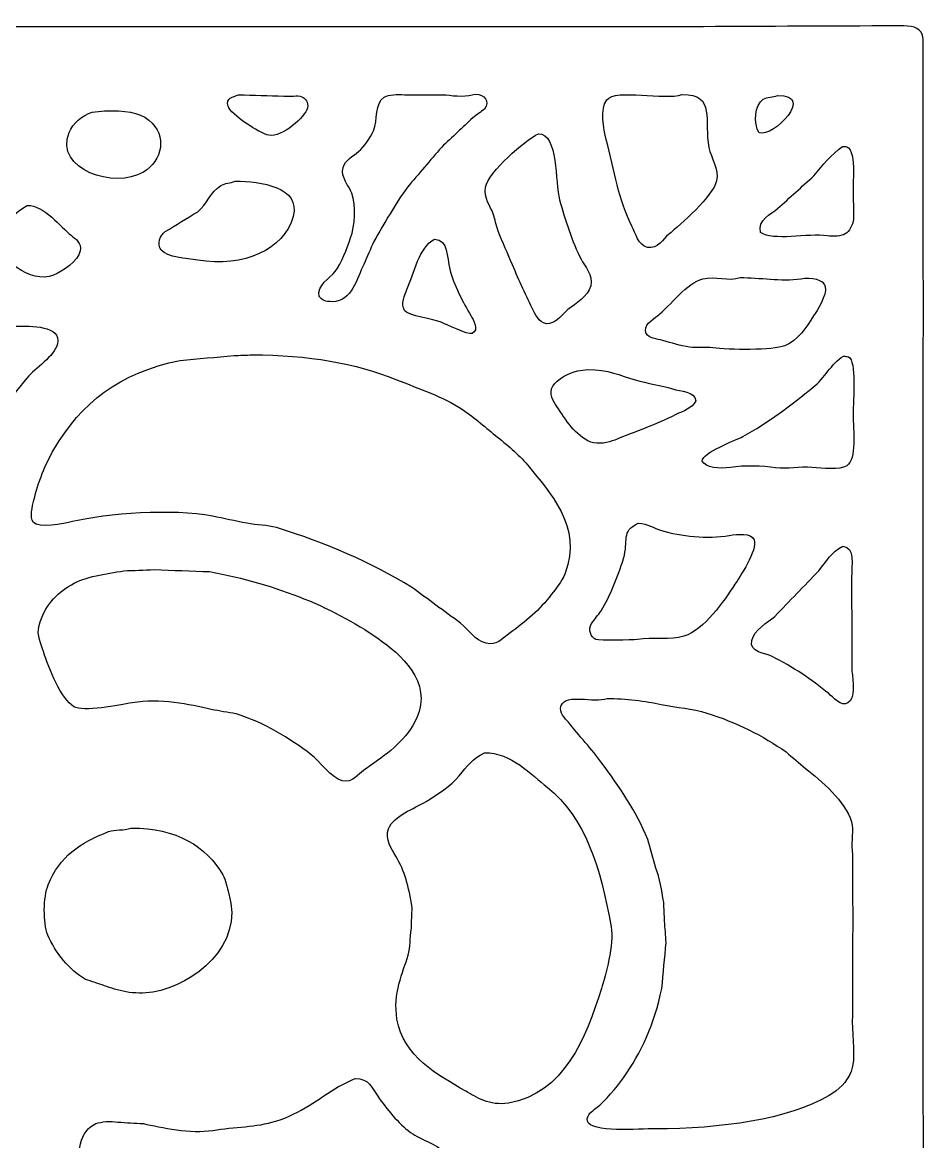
# Model space of a CAD drawing. Header units: centimetres. Extents: x 13.58 to 20.16, y 1.96 to 9.01.
# Drawn here: x 18.175 to 20.16, y 6.547 to 9.008 of the extents above; entities that cross this region are included whole.
import ezdxf

# ---------------------------------------------------------------- set-up
doc = ezdxf.new("R2010")
doc.units = ezdxf.units.CM
doc.header["$MEASUREMENT"] = 0
doc.layers.add('layer 1', color=7, linetype='Continuous')

msp = doc.modelspace()

# ---------------------------------------------------------------- linework, layer by layer
at = {"layer": 'layer 1', "color": 250}
for points, knots in [([(20.09499, 9.00071), (20.11954, 9.00091), (20.14098, 9.00149), (20.15032, 8.98676), (20.15032, 8.98676), (20.15737, 8.97564), (20.15465, 8.95196), (20.15471, 8.93447), (20.15471, 8.93447), (20.15471, 8.8938), (20.15471, 8.85312), (20.15471, 8.81245), (20.15471, 8.81245), (20.155, 8.65442), (20.15529, 8.49634), (20.15558, 8.33831), (20.15558, 8.33831), (20.15529, 8.29967), (20.155, 8.26102), (20.15471, 8.22239), (20.15471, 8.22239), (20.155, 7.52577), (20.15529, 6.82895), (20.15558, 6.13233), (20.15558, 6.13233), (20.15558, 6.03559), (20.15558, 5.93883), (20.15558, 5.84209), (20.15558, 5.84209), (20.15588, 5.80578), (20.15617, 5.76946), (20.15646, 5.73315), (20.15646, 5.73315), (20.15588, 5.67563), (20.15529, 5.61809), (20.15471, 5.56057), (20.15471, 5.56057), (20.155, 4.67804), (20.15529, 3.79524), (20.15558, 2.91271), (20.15558, 2.91271), (20.15558, 2.68583), (20.15558, 2.45888), (20.15558, 2.232), (20.15558, 2.232), (20.15529, 2.16896), (20.155, 2.1059), (20.15471, 2.04287), (20.15471, 2.04287), (20.1513, 2.02044), (20.16038, 1.9897), (20.14944, 1.97488), (20.14944, 1.97488), (20.13669, 1.95762), (20.082, 1.96339), (20.05284, 1.96355), (20.05284, 1.96355), (19.96562, 1.96355), (19.87838, 1.96355), (19.79116, 1.96355), (19.79116, 1.96355), (19.42531, 1.96355), (19.05935, 1.96355), (18.6935, 1.96355), (18.6935, 1.96355), (17.43351, 1.96355), (16.17314, 1.96355), (14.91315, 1.96355), (14.91315, 1.96355), (14.58945, 1.96355), (14.26564, 1.96355), (13.94194, 1.96355), (13.94194, 1.96355), (13.8597, 1.96326), (13.77743, 1.96297), (13.69519, 1.96268), (13.69519, 1.96268), (13.66416, 1.96268), (13.61402, 1.95778), (13.59596, 1.97227), (13.59596, 1.97227), (13.58452, 1.98144), (13.58447, 2.00413), (13.58542, 2.02544), (13.58542, 2.02544), (13.58716, 2.06453), (13.58717, 2.10839), (13.58718, 2.15007), (13.58718, 2.15007), (13.58718, 2.32611), (13.58718, 2.50221), (13.58718, 2.67825), (13.58718, 2.67825), (13.58718, 3.39781), (13.58718, 4.1176), (13.58718, 4.83716), (13.58718, 4.83716), (13.58718, 5.88353), (13.58718, 6.93022), (13.58718, 7.9766), (13.58718, 7.9766), (13.58718, 8.23108), (13.58718, 8.48563), (13.58718, 8.74011), (13.58718, 8.74011), (13.58718, 8.79937), (13.58718, 8.85865), (13.58718, 8.91791), (13.58718, 8.91791), (13.58734, 8.94706), (13.58217, 8.97961), (13.60035, 8.99286), (13.60035, 8.99286), (13.62164, 9.00839), (13.6652, 8.99439), (13.69606, 8.99897), (13.69606, 8.99897), (13.80406, 8.99897), (13.91209, 8.99897), (14.02009, 8.99897), (14.02009, 8.99897), (14.40994, 8.99897), (14.79991, 8.99897), (15.18976, 8.99897), (15.18976, 8.99897), (16.34556, 8.99897), (17.5017, 8.99897), (18.6575, 8.99897), (18.6575, 8.99897), (18.99554, 8.99897), (19.33369, 8.99897), (19.67173, 8.99897), (19.67173, 8.99897), (19.81281, 8.99955), (19.95392, 9.00013), (20.09499, 9.00071)], [0, 0, 0, 0, 0.0285714, 0.0285714, 0.0285714, 0.0285714, 0.0571429, 0.0571429, 0.0571429, 0.0571429, 0.0857143, 0.0857143, 0.0857143, 0.0857143, 0.1142857, 0.1142857, 0.1142857, 0.1142857, 0.1428571, 0.1428571, 0.1428571, 0.1428571, 0.1714286, 0.1714286, 0.1714286, 0.1714286, 0.2, 0.2, 0.2, 0.2, 0.2285714, 0.2285714, 0.2285714, 0.2285714, 0.2571429, 0.2571429, 0.2571429, 0.2571429, 0.2857143, 0.2857143, 0.2857143, 0.2857143, 0.3142857, 0.3142857, 0.3142857, 0.3142857, 0.3428571, 0.3428571, 0.3428571, 0.3428571, 0.3714286, 0.3714286, 0.3714286, 0.3714286, 0.4, 0.4, 0.4, 0.4, 0.4285714, 0.4285714, 0.4285714, 0.4285714, 0.4571429, 0.4571429, 0.4571429, 0.4571429, 0.4857143, 0.4857143, 0.4857143, 0.4857143, 0.5142857, 0.5142857, 0.5142857, 0.5142857, 0.5428571, 0.5428571, 0.5428571, 0.5428571, 0.5714286, 0.5714286, 0.5714286, 0.5714286, 0.6, 0.6, 0.6, 0.6, 0.6285714, 0.6285714, 0.6285714, 0.6285714, 0.6571429, 0.6571429, 0.6571429, 0.6571429, 0.6857143, 0.6857143, 0.6857143, 0.6857143, 0.7142857, 0.7142857, 0.7142857, 0.7142857, 0.7428571, 0.7428571, 0.7428571, 0.7428571, 0.7714286, 0.7714286, 0.7714286, 0.7714286, 0.8, 0.8, 0.8, 0.8, 0.8285714, 0.8285714, 0.8285714, 0.8285714, 0.8571429, 0.8571429, 0.8571429, 0.8571429, 0.8857143, 0.8857143, 0.8857143, 0.8857143, 0.9142857, 0.9142857, 0.9142857, 0.9142857, 0.9428571, 0.9428571, 0.9428571, 0.9428571, 1, 1, 1, 1]), ([(19.62519, 8.84992), (19.58681, 8.83585), (19.48001, 8.86395), (19.45923, 8.83772), (19.45923, 8.83772), (19.44442, 8.81904), (19.45243, 8.7736), (19.45835, 8.75056), (19.45835, 8.75056), (19.47569, 8.68309), (19.48624, 8.61571), (19.51455, 8.56056), (19.51455, 8.56056), (19.52284, 8.54442), (19.52876, 8.51757), (19.5488, 8.51349), (19.5488, 8.51349), (19.57186, 8.5088), (19.58419, 8.53331), (19.59534, 8.54226), (19.59534, 8.54226), (19.62106, 8.56289), (19.69364, 8.62702), (19.70071, 8.65992), (19.70071, 8.65992), (19.70626, 8.68573), (19.68879, 8.71011), (19.68403, 8.73313), (19.68403, 8.73313), (19.67217, 8.79052), (19.70002, 8.85094), (19.62519, 8.84992)], [0, 0, 0, 0, 0.1111111, 0.1111111, 0.1111111, 0.1111111, 0.2222222, 0.2222222, 0.2222222, 0.2222222, 0.3333333, 0.3333333, 0.3333333, 0.3333333, 0.4444444, 0.4444444, 0.4444444, 0.4444444, 0.5555556, 0.5555556, 0.5555556, 0.5555556, 0.6666667, 0.6666667, 0.6666667, 0.6666667, 0.7777778, 0.7777778, 0.7777778, 0.7777778, 1, 1, 1, 1]), ([(18.64959, 8.84905), (18.63816, 8.84431), (18.6205, 8.84245), (18.62676, 8.82378), (18.62676, 8.82378), (18.63251, 8.80664), (18.69555, 8.76411), (18.71633, 8.76015), (18.71633, 8.76015), (18.74538, 8.75462), (18.79693, 8.80088), (18.80151, 8.82029), (18.80151, 8.82029), (18.8044, 8.83255), (18.7961, 8.84183), (18.78921, 8.84469), (18.78921, 8.84469), (18.77884, 8.84901), (18.76268, 8.84448), (18.7497, 8.84644), (18.7497, 8.84644), (18.71633, 8.84731), (18.68296, 8.84818), (18.64959, 8.84905)], [0, 0, 0, 0, 0.1428571, 0.1428571, 0.1428571, 0.1428571, 0.2857143, 0.2857143, 0.2857143, 0.2857143, 0.4285714, 0.4285714, 0.4285714, 0.4285714, 0.5714286, 0.5714286, 0.5714286, 0.5714286, 0.7142857, 0.7142857, 0.7142857, 0.7142857, 1, 1, 1, 1]), ([(19.17032, 8.8508), (19.15469, 8.84451), (19.12473, 8.84613), (19.10622, 8.84905), (19.10622, 8.84905), (19.07578, 8.84905), (19.04533, 8.84905), (19.01489, 8.84905), (19.01489, 8.84905), (18.99933, 8.85038), (18.98062, 8.85025), (18.97011, 8.84382), (18.97011, 8.84382), (18.94874, 8.83075), (18.95673, 8.79364), (18.9464, 8.76974), (18.9464, 8.76974), (18.93954, 8.75388), (18.92644, 8.73517), (18.91391, 8.72442), (18.91391, 8.72442), (18.90297, 8.71503), (18.88355, 8.70523), (18.87966, 8.68955), (18.87966, 8.68955), (18.87398, 8.66661), (18.89327, 8.64802), (18.89898, 8.6329), (18.89898, 8.6329), (18.9094, 8.60534), (18.90539, 8.5608), (18.89635, 8.53441), (18.89635, 8.53441), (18.88804, 8.51018), (18.87695, 8.47941), (18.8621, 8.46033), (18.8621, 8.46033), (18.85022, 8.44506), (18.82186, 8.43097), (18.82697, 8.40542), (18.82697, 8.40542), (18.83445, 8.39776), (18.84006, 8.39393), (18.85595, 8.39409), (18.85595, 8.39409), (18.89928, 8.39453), (18.91022, 8.44662), (18.92532, 8.47602), (18.92532, 8.47602), (18.93264, 8.49286), (18.93996, 8.50972), (18.94728, 8.52657), (18.94728, 8.52657), (18.97101, 8.5671), (18.99406, 8.60816), (19.02104, 8.64597), (19.02104, 8.64597), (19.04621, 8.67531), (19.07139, 8.70466), (19.09656, 8.734), (19.09656, 8.734), (19.11939, 8.7555), (19.14223, 8.777), (19.16505, 8.7985), (19.16505, 8.7985), (19.17354, 8.80489), (19.18203, 8.81128), (19.19052, 8.81768), (19.19052, 8.81768), (19.20326, 8.83488), (19.1915, 8.85041), (19.17032, 8.8508)], [0, 0, 0, 0, 0.0526316, 0.0526316, 0.0526316, 0.0526316, 0.1052632, 0.1052632, 0.1052632, 0.1052632, 0.1578947, 0.1578947, 0.1578947, 0.1578947, 0.2105263, 0.2105263, 0.2105263, 0.2105263, 0.2631579, 0.2631579, 0.2631579, 0.2631579, 0.3157895, 0.3157895, 0.3157895, 0.3157895, 0.3684211, 0.3684211, 0.3684211, 0.3684211, 0.4210526, 0.4210526, 0.4210526, 0.4210526, 0.4736842, 0.4736842, 0.4736842, 0.4736842, 0.5263158, 0.5263158, 0.5263158, 0.5263158, 0.5789474, 0.5789474, 0.5789474, 0.5789474, 0.6315789, 0.6315789, 0.6315789, 0.6315789, 0.6842105, 0.6842105, 0.6842105, 0.6842105, 0.7368421, 0.7368421, 0.7368421, 0.7368421, 0.7894737, 0.7894737, 0.7894737, 0.7894737, 0.8421053, 0.8421053, 0.8421053, 0.8421053, 0.8947368, 0.8947368, 0.8947368, 0.8947368, 1, 1, 1, 1]), ([(19.83507, 8.84731), (19.82471, 8.8433), (19.81203, 8.84473), (19.80345, 8.83947), (19.80345, 8.83947), (19.78516, 8.82824), (19.78075, 8.78505), (19.79467, 8.76538), (19.79467, 8.76538), (19.82516, 8.75535), (19.91922, 8.8499), (19.83507, 8.84731)], [0, 0, 0, 0, 0.25, 0.25, 0.25, 0.25, 0.5, 0.5, 0.5, 0.5, 1, 1, 1, 1]), ([(18.35542, 8.81419), (18.34635, 8.81303), (18.33727, 8.81187), (18.3282, 8.8107), (18.3282, 8.8107), (18.30654, 8.80429), (18.28524, 8.78625), (18.27727, 8.76625), (18.27727, 8.76625), (18.24487, 8.68506), (18.37705, 8.64075), (18.4406, 8.67909), (18.4406, 8.67909), (18.48193, 8.70403), (18.49478, 8.75973), (18.45289, 8.79327), (18.45289, 8.79327), (18.42946, 8.81203), (18.39981, 8.81476), (18.35542, 8.81419)], [0, 0, 0, 0, 0.1666667, 0.1666667, 0.1666667, 0.1666667, 0.3333333, 0.3333333, 0.3333333, 0.3333333, 0.5, 0.5, 0.5, 0.5, 0.6666667, 0.6666667, 0.6666667, 0.6666667, 1, 1, 1, 1]), ([(19.30907, 8.76364), (19.27863, 8.74802), (19.20021, 8.68083), (19.19315, 8.64597), (19.19315, 8.64597), (19.18846, 8.62277), (19.20391, 8.60319), (19.20984, 8.58758), (19.20984, 8.58758), (19.21335, 8.5748), (19.21686, 8.56201), (19.22038, 8.54923), (19.22038, 8.54923), (19.23091, 8.52454), (19.24145, 8.49984), (19.25199, 8.47514), (19.25199, 8.47514), (19.26722, 8.43999), (19.282, 8.40595), (19.29853, 8.37404), (19.29853, 8.37404), (19.30432, 8.36286), (19.31389, 8.34225), (19.33366, 8.34615), (19.33366, 8.34615), (19.35145, 8.34966), (19.36184, 8.36693), (19.37405, 8.37666), (19.37405, 8.37666), (19.39118, 8.3903), (19.41763, 8.40546), (19.4241, 8.42895), (19.4241, 8.42895), (19.43047, 8.45205), (19.41054, 8.47268), (19.40303, 8.48735), (19.40303, 8.48735), (19.38361, 8.52525), (19.36759, 8.57495), (19.35561, 8.61808), (19.35561, 8.61808), (19.34494, 8.65649), (19.35344, 8.76347), (19.30907, 8.76364)], [0, 0, 0, 0, 0.0833333, 0.0833333, 0.0833333, 0.0833333, 0.1666667, 0.1666667, 0.1666667, 0.1666667, 0.25, 0.25, 0.25, 0.25, 0.3333333, 0.3333333, 0.3333333, 0.3333333, 0.4166667, 0.4166667, 0.4166667, 0.4166667, 0.5, 0.5, 0.5, 0.5, 0.5833333, 0.5833333, 0.5833333, 0.5833333, 0.6666667, 0.6666667, 0.6666667, 0.6666667, 0.75, 0.75, 0.75, 0.75, 0.8333333, 0.8333333, 0.8333333, 0.8333333, 1, 1, 1, 1]), ([(19.97732, 8.73575), (19.95337, 8.71713), (19.93401, 8.6947), (19.91498, 8.67125), (19.91498, 8.67125), (19.88834, 8.64714), (19.8617, 8.62302), (19.83507, 8.59891), (19.83507, 8.59891), (19.82038, 8.58604), (19.79039, 8.57484), (19.79731, 8.54661), (19.79731, 8.54661), (19.82407, 8.52646), (19.90232, 8.54514), (19.94395, 8.53877), (19.94395, 8.53877), (19.95713, 8.53675), (19.9757, 8.53848), (19.98347, 8.54313), (19.98347, 8.54313), (19.99352, 8.54914), (19.99953, 8.5618), (20.00191, 8.57538), (20.00191, 8.57538), (20.00191, 8.58641), (20.00191, 8.59746), (20.00191, 8.6085), (20.00191, 8.6085), (19.997, 8.63999), (20.01117, 8.72571), (19.98698, 8.73488), (19.98698, 8.73488), (19.98376, 8.73517), (19.98054, 8.73546), (19.97732, 8.73575)], [0, 0, 0, 0, 0.1, 0.1, 0.1, 0.1, 0.2, 0.2, 0.2, 0.2, 0.3, 0.3, 0.3, 0.3, 0.4, 0.4, 0.4, 0.4, 0.5, 0.5, 0.5, 0.5, 0.6, 0.6, 0.6, 0.6, 0.7, 0.7, 0.7, 0.7, 0.8, 0.8, 0.8, 0.8, 1, 1, 1, 1]), ([(18.64257, 8.65905), (18.63126, 8.65457), (18.62016, 8.65511), (18.61095, 8.64946), (18.61095, 8.64946), (18.58916, 8.63607), (18.57981, 8.60762), (18.56002, 8.59194), (18.56002, 8.59194), (18.53632, 8.57741), (18.5126, 8.56288), (18.48889, 8.54836), (18.48889, 8.54836), (18.47867, 8.5407), (18.46841, 8.52136), (18.48011, 8.50739), (18.48011, 8.50739), (18.49339, 8.49155), (18.53572, 8.48964), (18.56002, 8.4856), (18.56002, 8.4856), (18.66105, 8.46882), (18.75012, 8.50855), (18.7699, 8.58148), (18.7699, 8.58148), (18.78736, 8.64589), (18.69886, 8.6596), (18.64257, 8.65905)], [0, 0, 0, 0, 0.125, 0.125, 0.125, 0.125, 0.25, 0.25, 0.25, 0.25, 0.375, 0.375, 0.375, 0.375, 0.5, 0.5, 0.5, 0.5, 0.625, 0.625, 0.625, 0.625, 0.75, 0.75, 0.75, 0.75, 1, 1, 1, 1]), ([(18.18506, 8.60588), (18.16047, 8.59149), (18.13306, 8.56692), (18.1271, 8.53528), (18.1271, 8.53528), (18.11819, 8.4879), (18.19397, 8.43247), (18.24302, 8.45248), (18.24302, 8.45248), (18.26373, 8.46093), (18.29663, 8.48249), (18.30185, 8.50565), (18.30185, 8.50565), (18.30581, 8.52321), (18.29077, 8.53325), (18.28253, 8.53964), (18.28253, 8.53964), (18.25829, 8.55844), (18.22336, 8.60626), (18.18506, 8.60588)], [0, 0, 0, 0, 0.1666667, 0.1666667, 0.1666667, 0.1666667, 0.3333333, 0.3333333, 0.3333333, 0.3333333, 0.5, 0.5, 0.5, 0.5, 0.6666667, 0.6666667, 0.6666667, 0.6666667, 1, 1, 1, 1]), ([(19.08075, 8.5318), (19.04683, 8.51346), (19.03571, 8.45738), (19.02016, 8.42111), (19.02016, 8.42111), (19.01542, 8.41003), (19.00567, 8.38821), (19.01489, 8.37491), (19.01489, 8.37491), (19.02295, 8.3633), (19.07945, 8.35526), (19.09568, 8.34876), (19.09568, 8.34876), (19.10711, 8.34419), (19.15432, 8.3207), (19.1633, 8.32436), (19.1633, 8.32436), (19.17958, 8.33099), (19.16594, 8.35484), (19.16066, 8.36358), (19.16066, 8.36358), (19.14417, 8.3909), (19.12253, 8.43247), (19.11412, 8.46556), (19.11412, 8.46556), (19.10737, 8.49211), (19.11197, 8.52994), (19.08075, 8.5318)], [0, 0, 0, 0, 0.125, 0.125, 0.125, 0.125, 0.25, 0.25, 0.25, 0.25, 0.375, 0.375, 0.375, 0.375, 0.5, 0.5, 0.5, 0.5, 0.625, 0.625, 0.625, 0.625, 0.75, 0.75, 0.75, 0.75, 1, 1, 1, 1]), ([(19.75252, 8.44725), (19.72918, 8.43841), (19.696, 8.45074), (19.67086, 8.44464), (19.67086, 8.44464), (19.63583, 8.43614), (19.59844, 8.38459), (19.57075, 8.36271), (19.57075, 8.36271), (19.56182, 8.35566), (19.5373, 8.3421), (19.54616, 8.32436), (19.54616, 8.32436), (19.55168, 8.31331), (19.56974, 8.31227), (19.58304, 8.30867), (19.58304, 8.30867), (19.60216, 8.3035), (19.62, 8.29737), (19.64188, 8.29386), (19.64188, 8.29386), (19.65885, 8.29356), (19.67583, 8.29327), (19.69281, 8.29298), (19.69281, 8.29298), (19.72691, 8.28797), (19.82506, 8.28649), (19.85087, 8.29734), (19.85087, 8.29734), (19.87911, 8.30921), (19.89884, 8.3375), (19.9141, 8.36271), (19.9141, 8.36271), (19.92097, 8.37406), (19.9443, 8.40838), (19.93956, 8.42721), (19.93956, 8.42721), (19.93533, 8.44405), (19.91009, 8.44828), (19.886, 8.44464), (19.886, 8.44464), (19.84169, 8.43794), (19.79612, 8.44755), (19.75252, 8.44725)], [0, 0, 0, 0, 0.0833333, 0.0833333, 0.0833333, 0.0833333, 0.1666667, 0.1666667, 0.1666667, 0.1666667, 0.25, 0.25, 0.25, 0.25, 0.3333333, 0.3333333, 0.3333333, 0.3333333, 0.4166667, 0.4166667, 0.4166667, 0.4166667, 0.5, 0.5, 0.5, 0.5, 0.5833333, 0.5833333, 0.5833333, 0.5833333, 0.6666667, 0.6666667, 0.6666667, 0.6666667, 0.75, 0.75, 0.75, 0.75, 0.8333333, 0.8333333, 0.8333333, 0.8333333, 1, 1, 1, 1]), ([(18.15784, 8.34005), (18.15111, 8.33772), (18.14437, 8.3354), (18.13764, 8.33308), (18.13764, 8.33308), (18.11359, 8.31866), (18.10099, 8.29248), (18.07969, 8.27555), (18.07969, 8.27555), (18.05832, 8.2587), (18.03695, 8.24185), (18.01558, 8.225), (18.01558, 8.225), (17.99371, 8.21058), (17.96775, 8.20177), (17.9427, 8.19101), (17.9427, 8.19101), (17.92719, 8.18316), (17.91167, 8.17532), (17.89616, 8.16748), (17.89616, 8.16748), (17.84798, 8.14867), (17.79262, 8.13626), (17.74424, 8.11954), (17.74424, 8.11954), (17.72785, 8.11634), (17.71146, 8.11315), (17.69507, 8.10995), (17.69507, 8.10995), (17.67486, 8.10431), (17.65604, 8.09713), (17.63184, 8.09252), (17.63184, 8.09252), (17.61674, 8.08964), (17.58544, 8.08906), (17.59057, 8.07073), (17.59057, 8.07073), (17.59396, 8.05247), (17.62215, 8.0499), (17.63799, 8.04371), (17.63799, 8.04371), (17.68765, 8.02431), (17.73516, 8.00272), (17.78288, 7.98183), (17.78288, 7.98183), (17.83946, 7.95706), (17.8972, 7.92277), (17.94621, 7.88857), (17.94621, 7.88857), (17.95701, 7.88103), (17.99036, 7.85017), (18.00768, 7.85632), (18.00768, 7.85632), (18.02834, 7.86366), (18.01986, 7.89372), (18.02524, 7.91646), (18.02524, 7.91646), (18.0364, 7.96359), (18.05491, 8.01121), (18.07178, 8.05417), (18.07178, 8.05417), (18.09778, 8.12034), (18.14338, 8.17514), (18.18506, 8.22674), (18.18506, 8.22674), (18.20243, 8.24825), (18.24519, 8.27331), (18.2518, 8.3017), (18.2518, 8.3017), (18.26124, 8.34223), (18.19448, 8.34053), (18.15784, 8.34005)], [0, 0, 0, 0, 0.0526316, 0.0526316, 0.0526316, 0.0526316, 0.1052632, 0.1052632, 0.1052632, 0.1052632, 0.1578947, 0.1578947, 0.1578947, 0.1578947, 0.2105263, 0.2105263, 0.2105263, 0.2105263, 0.2631579, 0.2631579, 0.2631579, 0.2631579, 0.3157895, 0.3157895, 0.3157895, 0.3157895, 0.3684211, 0.3684211, 0.3684211, 0.3684211, 0.4210526, 0.4210526, 0.4210526, 0.4210526, 0.4736842, 0.4736842, 0.4736842, 0.4736842, 0.5263158, 0.5263158, 0.5263158, 0.5263158, 0.5789474, 0.5789474, 0.5789474, 0.5789474, 0.6315789, 0.6315789, 0.6315789, 0.6315789, 0.6842105, 0.6842105, 0.6842105, 0.6842105, 0.7368421, 0.7368421, 0.7368421, 0.7368421, 0.7894737, 0.7894737, 0.7894737, 0.7894737, 0.8421053, 0.8421053, 0.8421053, 0.8421053, 0.8947368, 0.8947368, 0.8947368, 0.8947368, 1, 1, 1, 1]), ([(18.67945, 8.27729), (18.66628, 8.27671), (18.6531, 8.27613), (18.63993, 8.27555), (18.63993, 8.27555), (18.60042, 8.27207), (18.5609, 8.26858), (18.52138, 8.26509), (18.52138, 8.26509), (18.38619, 8.23684), (18.30438, 8.17196), (18.2439, 8.06899), (18.2439, 8.06899), (18.22514, 8.03705), (18.20914, 7.99716), (18.19999, 7.95742), (18.19999, 7.95742), (18.19688, 7.94394), (18.18986, 7.92008), (18.19911, 7.90862), (18.19911, 7.90862), (18.20966, 7.89555), (18.26575, 7.90552), (18.28517, 7.91036), (18.28517, 7.91036), (18.3603, 7.92909), (18.50468, 7.93896), (18.59251, 7.92256), (18.59251, 7.92256), (18.61768, 7.91733), (18.64286, 7.9121), (18.66803, 7.90687), (18.66803, 7.90687), (18.69055, 7.90238), (18.71305, 7.90338), (18.73301, 7.89729), (18.73301, 7.89729), (18.84128, 7.86425), (18.94176, 7.82019), (19.02982, 7.76655), (19.02982, 7.76655), (19.06582, 7.74011), (19.10183, 7.71367), (19.13783, 7.68723), (19.13783, 7.68723), (19.15541, 7.67354), (19.16941, 7.64852), (19.19403, 7.64278), (19.19403, 7.64278), (19.21661, 7.63752), (19.22994, 7.65333), (19.24057, 7.66109), (19.24057, 7.66109), (19.27394, 7.68544), (19.3075, 7.71165), (19.33278, 7.74389), (19.33278, 7.74389), (19.34518, 7.7597), (19.36014, 7.77754), (19.3679, 7.79705), (19.3679, 7.79705), (19.40824, 7.8984), (19.33065, 7.97872), (19.28887, 8.03064), (19.28887, 8.03064), (19.26914, 8.05515), (19.24427, 8.07644), (19.2195, 8.09601), (19.2195, 8.09601), (19.19394, 8.1162), (19.17019, 8.13853), (19.14222, 8.15702), (19.14222, 8.15702), (19.09777, 8.18641), (19.04903, 8.20171), (18.99558, 8.22326), (18.99558, 8.22326), (18.90834, 8.25843), (18.80296, 8.27739), (18.67945, 8.27729)], [0, 0, 0, 0, 0.047619, 0.047619, 0.047619, 0.047619, 0.0952381, 0.0952381, 0.0952381, 0.0952381, 0.1428571, 0.1428571, 0.1428571, 0.1428571, 0.1904762, 0.1904762, 0.1904762, 0.1904762, 0.2380952, 0.2380952, 0.2380952, 0.2380952, 0.2857143, 0.2857143, 0.2857143, 0.2857143, 0.3333333, 0.3333333, 0.3333333, 0.3333333, 0.3809524, 0.3809524, 0.3809524, 0.3809524, 0.4285714, 0.4285714, 0.4285714, 0.4285714, 0.4761905, 0.4761905, 0.4761905, 0.4761905, 0.5238095, 0.5238095, 0.5238095, 0.5238095, 0.5714286, 0.5714286, 0.5714286, 0.5714286, 0.6190476, 0.6190476, 0.6190476, 0.6190476, 0.6666667, 0.6666667, 0.6666667, 0.6666667, 0.7142857, 0.7142857, 0.7142857, 0.7142857, 0.7619048, 0.7619048, 0.7619048, 0.7619048, 0.8095238, 0.8095238, 0.8095238, 0.8095238, 0.8571429, 0.8571429, 0.8571429, 0.8571429, 0.9047619, 0.9047619, 0.9047619, 0.9047619, 1, 1, 1, 1]), ([(19.97996, 8.27468), (19.95195, 8.25703), (19.93836, 8.22595), (19.91322, 8.20583), (19.91322, 8.20583), (19.86551, 8.16762), (19.81378, 8.12745), (19.75867, 8.09775), (19.75867, 8.09775), (19.74096, 8.0882), (19.67021, 8.06304), (19.6691, 8.04371), (19.6691, 8.04371), (19.67685, 8.02898), (19.70639, 8.02596), (19.73145, 8.02977), (19.73145, 8.02977), (19.76117, 8.03428), (19.80177, 8.0332), (19.83068, 8.02889), (19.83068, 8.02889), (19.85617, 8.0251), (19.88373, 8.03202), (19.91059, 8.02977), (19.91059, 8.02977), (19.93277, 8.02791), (19.97169, 8.02338), (19.98698, 8.03325), (19.98698, 8.03325), (20.0095, 8.04778), (20.00103, 8.1107), (20.00103, 8.14656), (20.00103, 8.14656), (20.00103, 8.17921), (20.00951, 8.26383), (19.9905, 8.27294), (19.9905, 8.27294), (19.98698, 8.27352), (19.98347, 8.2741), (19.97996, 8.27468)], [0, 0, 0, 0, 0.0909091, 0.0909091, 0.0909091, 0.0909091, 0.1818182, 0.1818182, 0.1818182, 0.1818182, 0.2727273, 0.2727273, 0.2727273, 0.2727273, 0.3636364, 0.3636364, 0.3636364, 0.3636364, 0.4545455, 0.4545455, 0.4545455, 0.4545455, 0.5454545, 0.5454545, 0.5454545, 0.5454545, 0.6363636, 0.6363636, 0.6363636, 0.6363636, 0.7272727, 0.7272727, 0.7272727, 0.7272727, 0.8181818, 0.8181818, 0.8181818, 0.8181818, 1, 1, 1, 1]), ([(19.41796, 8.24505), (19.41035, 8.24418), (19.40273, 8.2433), (19.39512, 8.24243), (19.39512, 8.24243), (19.37536, 8.23749), (19.35017, 8.22384), (19.34068, 8.20844), (19.34068, 8.20844), (19.33081, 8.19241), (19.34269, 8.1741), (19.34946, 8.16399), (19.34946, 8.16399), (19.36882, 8.13507), (19.39, 8.09925), (19.4241, 8.08555), (19.4241, 8.08555), (19.44005, 8.07914), (19.46377, 8.08464), (19.47679, 8.0899), (19.47679, 8.0899), (19.52208, 8.10821), (19.56935, 8.12452), (19.61114, 8.14569), (19.61114, 8.14569), (19.62708, 8.15375), (19.648, 8.1592), (19.65505, 8.17619), (19.65505, 8.17619), (19.65195, 8.19821), (19.6229, 8.19604), (19.60412, 8.20234), (19.60412, 8.20234), (19.57942, 8.21062), (19.54913, 8.21408), (19.52158, 8.22239), (19.52158, 8.22239), (19.48959, 8.23203), (19.4615, 8.24466), (19.41796, 8.24505)], [0, 0, 0, 0, 0.0909091, 0.0909091, 0.0909091, 0.0909091, 0.1818182, 0.1818182, 0.1818182, 0.1818182, 0.2727273, 0.2727273, 0.2727273, 0.2727273, 0.3636364, 0.3636364, 0.3636364, 0.3636364, 0.4545455, 0.4545455, 0.4545455, 0.4545455, 0.5454545, 0.5454545, 0.5454545, 0.5454545, 0.6363636, 0.6363636, 0.6363636, 0.6363636, 0.7272727, 0.7272727, 0.7272727, 0.7272727, 0.8181818, 0.8181818, 0.8181818, 0.8181818, 1, 1, 1, 1]), ([(19.5286, 7.90687), (19.48987, 7.88912), (19.50822, 7.86864), (19.49611, 7.8293), (19.49611, 7.8293), (19.48352, 7.78842), (19.46747, 7.74792), (19.44693, 7.71425), (19.44693, 7.71425), (19.43991, 7.70496), (19.43288, 7.69566), (19.42586, 7.68636), (19.42586, 7.68636), (19.41787, 7.67282), (19.42383, 7.65611), (19.43552, 7.6515), (19.43552, 7.6515), (19.4434, 7.64839), (19.51409, 7.64943), (19.52684, 7.6515), (19.52684, 7.6515), (19.56082, 7.65701), (19.59951, 7.64925), (19.62871, 7.65847), (19.62871, 7.65847), (19.67477, 7.67301), (19.71597, 7.73496), (19.74111, 7.77265), (19.74111, 7.77265), (19.74987, 7.78578), (19.7923, 7.84904), (19.78326, 7.87027), (19.78326, 7.87027), (19.77654, 7.88604), (19.74839, 7.88328), (19.72881, 7.87985), (19.72881, 7.87985), (19.68041, 7.87139), (19.62181, 7.87839), (19.57953, 7.89118), (19.57953, 7.89118), (19.56245, 7.89635), (19.54992, 7.90551), (19.5286, 7.90687)], [0, 0, 0, 0, 0.0833333, 0.0833333, 0.0833333, 0.0833333, 0.1666667, 0.1666667, 0.1666667, 0.1666667, 0.25, 0.25, 0.25, 0.25, 0.3333333, 0.3333333, 0.3333333, 0.3333333, 0.4166667, 0.4166667, 0.4166667, 0.4166667, 0.5, 0.5, 0.5, 0.5, 0.5833333, 0.5833333, 0.5833333, 0.5833333, 0.6666667, 0.6666667, 0.6666667, 0.6666667, 0.75, 0.75, 0.75, 0.75, 0.8333333, 0.8333333, 0.8333333, 0.8333333, 1, 1, 1, 1]), ([(19.9782, 7.85632), (19.95286, 7.84362), (19.94227, 7.82303), (19.92551, 7.80228), (19.92551, 7.80228), (19.89332, 7.76888), (19.86111, 7.73546), (19.82892, 7.70205), (19.82892, 7.70205), (19.81267, 7.68904), (19.78321, 7.67159), (19.77799, 7.64888), (19.77799, 7.64888), (19.77199, 7.62278), (19.80853, 7.6212), (19.82277, 7.61402), (19.82277, 7.61402), (19.86833, 7.59105), (19.90992, 7.56326), (19.94747, 7.53209), (19.94747, 7.53209), (19.95495, 7.52588), (19.97631, 7.50174), (19.98962, 7.51205), (19.98962, 7.51205), (20.00568, 7.51984), (20.00175, 7.55984), (19.9984, 7.58177), (19.9984, 7.58177), (19.99811, 7.65033), (19.99781, 7.71891), (19.99752, 7.78747), (19.99752, 7.78747), (19.99752, 7.81533), (20.00589, 7.85394), (19.9782, 7.85632)], [0, 0, 0, 0, 0.1, 0.1, 0.1, 0.1, 0.2, 0.2, 0.2, 0.2, 0.3, 0.3, 0.3, 0.3, 0.4, 0.4, 0.4, 0.4, 0.5, 0.5, 0.5, 0.5, 0.6, 0.6, 0.6, 0.6, 0.7, 0.7, 0.7, 0.7, 0.8, 0.8, 0.8, 0.8, 1, 1, 1, 1]), ([(18.46431, 7.8049), (18.44206, 7.80403), (18.41981, 7.80315), (18.39757, 7.80228), (18.39757, 7.80228), (18.35805, 7.79574), (18.31271, 7.78951), (18.28253, 7.77178), (18.28253, 7.77178), (18.248, 7.75148), (18.22316, 7.72505), (18.21141, 7.682), (18.21141, 7.682), (18.20547, 7.66026), (18.2159, 7.64087), (18.22107, 7.62448), (18.22107, 7.62448), (18.2331, 7.58632), (18.25917, 7.5217), (18.2878, 7.50333), (18.2878, 7.50333), (18.30722, 7.49087), (18.38766, 7.50732), (18.41601, 7.51205), (18.41601, 7.51205), (18.4774, 7.52227), (18.54207, 7.50854), (18.58988, 7.49723), (18.58988, 7.49723), (18.60803, 7.49403), (18.62618, 7.49084), (18.64432, 7.48764), (18.64432, 7.48764), (18.70656, 7.46895), (18.76266, 7.43345), (18.80941, 7.39787), (18.80941, 7.39787), (18.82853, 7.38332), (18.8542, 7.34619), (18.87791, 7.34034), (18.87791, 7.34034), (18.89994, 7.33491), (18.91365, 7.35534), (18.92445, 7.363), (18.92445, 7.363), (18.96582, 7.39239), (19.00668, 7.41853), (19.03333, 7.46237), (19.03333, 7.46237), (19.08392, 7.54554), (19.01619, 7.61012), (18.9666, 7.64627), (18.9666, 7.64627), (18.86529, 7.7201), (18.73363, 7.77316), (18.58637, 7.80054), (18.58637, 7.80054), (18.54568, 7.80199), (18.50499, 7.80344), (18.46431, 7.8049)], [0, 0, 0, 0, 0.0625, 0.0625, 0.0625, 0.0625, 0.125, 0.125, 0.125, 0.125, 0.1875, 0.1875, 0.1875, 0.1875, 0.25, 0.25, 0.25, 0.25, 0.3125, 0.3125, 0.3125, 0.3125, 0.375, 0.375, 0.375, 0.375, 0.4375, 0.4375, 0.4375, 0.4375, 0.5, 0.5, 0.5, 0.5, 0.5625, 0.5625, 0.5625, 0.5625, 0.625, 0.625, 0.625, 0.625, 0.6875, 0.6875, 0.6875, 0.6875, 0.75, 0.75, 0.75, 0.75, 0.8125, 0.8125, 0.8125, 0.8125, 0.875, 0.875, 0.875, 0.875, 1, 1, 1, 1]), ([(19.46011, 7.52163), (19.43123, 7.51091), (19.37016, 7.53348), (19.35912, 7.50594), (19.35912, 7.50594), (19.35277, 7.49012), (19.36892, 7.47697), (19.37493, 7.46934), (19.37493, 7.46934), (19.39881, 7.43899), (19.42552, 7.41101), (19.44869, 7.37957), (19.44869, 7.37957), (19.48616, 7.3287), (19.52433, 7.27316), (19.54967, 7.21135), (19.54967, 7.21135), (19.55553, 7.19043), (19.56138, 7.16951), (19.56724, 7.1486), (19.56724, 7.1486), (19.57598, 7.12617), (19.58, 7.10035), (19.5848, 7.07277), (19.5848, 7.07277), (19.58539, 7.05911), (19.58597, 7.04546), (19.58656, 7.0318), (19.58656, 7.0318), (19.58773, 7.01612), (19.5889, 7.00042), (19.59007, 6.98474), (19.59007, 6.98474), (19.58685, 6.95104), (19.58363, 6.91733), (19.58041, 6.88363), (19.58041, 6.88363), (19.56387, 6.80523), (19.53553, 6.74264), (19.49611, 6.68753), (19.49611, 6.68753), (19.47956, 6.6644), (19.45769, 6.63814), (19.43552, 6.62042), (19.43552, 6.62042), (19.42889, 6.61512), (19.4137, 6.60571), (19.41708, 6.59165), (19.41708, 6.59165), (19.42315, 6.56643), (19.53153, 6.57509), (19.56636, 6.57509), (19.56636, 6.57509), (19.70962, 6.57511), (19.85774, 6.5951), (19.94835, 6.64831), (19.94835, 6.64831), (19.96963, 6.66081), (19.98731, 6.67715), (19.99664, 6.70147), (19.99664, 6.70147), (20.00725, 6.72911), (19.99925, 6.77484), (19.99928, 6.81042), (19.99928, 6.81042), (19.99957, 6.88799), (19.99986, 6.96557), (20.00016, 7.04313), (20.00016, 7.04313), (19.99986, 7.09107), (19.99957, 7.13901), (19.99928, 7.18695), (19.99928, 7.18695), (19.99559, 7.20908), (20.0034, 7.2312), (19.99752, 7.25057), (19.99752, 7.25057), (19.98399, 7.29516), (19.9305, 7.34081), (19.89654, 7.36736), (19.89654, 7.36736), (19.88219, 7.37956), (19.86785, 7.39177), (19.85351, 7.40397), (19.85351, 7.40397), (19.80382, 7.43901), (19.74304, 7.46963), (19.67964, 7.48938), (19.67964, 7.48938), (19.64697, 7.49956), (19.61448, 7.50115), (19.57865, 7.50856), (19.57865, 7.50856), (19.5454, 7.51543), (19.50047, 7.52166), (19.46011, 7.52163)], [0, 0, 0, 0, 0.04, 0.04, 0.04, 0.04, 0.08, 0.08, 0.08, 0.08, 0.12, 0.12, 0.12, 0.12, 0.16, 0.16, 0.16, 0.16, 0.2, 0.2, 0.2, 0.2, 0.24, 0.24, 0.24, 0.24, 0.28, 0.28, 0.28, 0.28, 0.32, 0.32, 0.32, 0.32, 0.36, 0.36, 0.36, 0.36, 0.4, 0.4, 0.4, 0.4, 0.44, 0.44, 0.44, 0.44, 0.48, 0.48, 0.48, 0.48, 0.52, 0.52, 0.52, 0.52, 0.56, 0.56, 0.56, 0.56, 0.6, 0.6, 0.6, 0.6, 0.64, 0.64, 0.64, 0.64, 0.68, 0.68, 0.68, 0.68, 0.72, 0.72, 0.72, 0.72, 0.76, 0.76, 0.76, 0.76, 0.8, 0.8, 0.8, 0.8, 0.84, 0.84, 0.84, 0.84, 0.88, 0.88, 0.88, 0.88, 0.92, 0.92, 0.92, 0.92, 1, 1, 1, 1]), ([(19.19052, 7.40223), (19.16396, 7.38862), (19.15272, 7.37349), (19.1352, 7.35167), (19.1352, 7.35167), (19.11738, 7.32949), (19.08681, 7.31028), (19.06231, 7.29502), (19.06231, 7.29502), (19.03549, 7.27831), (18.99218, 7.26528), (18.97977, 7.23488), (18.97977, 7.23488), (18.97067, 7.2126), (18.9872, 7.1889), (18.99558, 7.17474), (18.99558, 7.17474), (19.01578, 7.1406), (19.02354, 7.10989), (19.03158, 7.06144), (19.03158, 7.06144), (19.03099, 7.04633), (19.03041, 7.03122), (19.02982, 7.01611), (19.02982, 7.01611), (19.02599, 6.99319), (19.02845, 6.97531), (19.0228, 6.95685), (19.0228, 6.95685), (19.01132, 6.91938), (18.98871, 6.87159), (18.99821, 6.81652), (18.99821, 6.81652), (19.01257, 6.73331), (19.08667, 6.69425), (19.14925, 6.6579), (19.14925, 6.6579), (19.17179, 6.6448), (19.20192, 6.62484), (19.24321, 6.63175), (19.24321, 6.63175), (19.36495, 6.65212), (19.41361, 6.77448), (19.44781, 6.88363), (19.44781, 6.88363), (19.45683, 6.91242), (19.47572, 6.98033), (19.46889, 7.0196), (19.46889, 7.0196), (19.44639, 7.14891), (19.41266, 7.25925), (19.32839, 7.3264), (19.32839, 7.3264), (19.29434, 7.35353), (19.2494, 7.40252), (19.19052, 7.40223)], [0, 0, 0, 0, 0.0666667, 0.0666667, 0.0666667, 0.0666667, 0.1333333, 0.1333333, 0.1333333, 0.1333333, 0.2, 0.2, 0.2, 0.2, 0.2666667, 0.2666667, 0.2666667, 0.2666667, 0.3333333, 0.3333333, 0.3333333, 0.3333333, 0.4, 0.4, 0.4, 0.4, 0.4666667, 0.4666667, 0.4666667, 0.4666667, 0.5333333, 0.5333333, 0.5333333, 0.5333333, 0.6, 0.6, 0.6, 0.6, 0.6666667, 0.6666667, 0.6666667, 0.6666667, 0.7333333, 0.7333333, 0.7333333, 0.7333333, 0.8, 0.8, 0.8, 0.8, 0.8666667, 0.8666667, 0.8666667, 0.8666667, 1, 1, 1, 1]), ([(18.41338, 7.23663), (18.39749, 7.23067), (18.37828, 7.23425), (18.3642, 7.22878), (18.3642, 7.22878), (18.30151, 7.20444), (18.25595, 7.17378), (18.2316, 7.11199), (18.2316, 7.11199), (18.22087, 7.08476), (18.21946, 7.0286), (18.23072, 7.0013), (18.23072, 7.0013), (18.24675, 6.96248), (18.27853, 6.92412), (18.31327, 6.90368), (18.31327, 6.90368), (18.32732, 6.89903), (18.34137, 6.89438), (18.35542, 6.88974), (18.35542, 6.88974), (18.38154, 6.8797), (18.42047, 6.86853), (18.46167, 6.87579), (18.46167, 6.87579), (18.55232, 6.89176), (18.66271, 6.97844), (18.62852, 7.09194), (18.62852, 7.09194), (18.62403, 7.10685), (18.62252, 7.12163), (18.61534, 7.13378), (18.61534, 7.13378), (18.57863, 7.19594), (18.51417, 7.23711), (18.41338, 7.23663)], [0, 0, 0, 0, 0.1, 0.1, 0.1, 0.1, 0.2, 0.2, 0.2, 0.2, 0.3, 0.3, 0.3, 0.3, 0.4, 0.4, 0.4, 0.4, 0.5, 0.5, 0.5, 0.5, 0.6, 0.6, 0.6, 0.6, 0.7, 0.7, 0.7, 0.7, 0.8, 0.8, 0.8, 0.8, 1, 1, 1, 1]), ([(18.90601, 6.68579), (18.89401, 6.67998), (18.882, 6.67416), (18.87, 6.66835), (18.87, 6.66835), (18.82602, 6.64105), (18.78668, 6.60892), (18.73126, 6.59165), (18.73126, 6.59165), (18.68997, 6.57879), (18.64004, 6.57936), (18.59339, 6.57161), (18.59339, 6.57161), (18.54506, 6.56357), (18.47973, 6.57822), (18.4406, 6.58643), (18.4406, 6.58643), (18.42187, 6.58759), (18.40313, 6.58875), (18.3844, 6.58991), (18.3844, 6.58991), (18.36928, 6.5923), (18.348, 6.59117), (18.3361, 6.58643), (18.3361, 6.58643), (18.30177, 6.57275), (18.29028, 6.5193), (18.30712, 6.47661), (18.30712, 6.47661), (18.33722, 6.40033), (18.44515, 6.34063), (18.52314, 6.31013), (18.52314, 6.31013), (18.5647, 6.30055), (18.60628, 6.29096), (18.64784, 6.28137), (18.64784, 6.28137), (18.68655, 6.27408), (18.77121, 6.27318), (18.81029, 6.28137), (18.81029, 6.28137), (18.84787, 6.28925), (18.9031, 6.30222), (18.93323, 6.31972), (18.93323, 6.31972), (18.96913, 6.34058), (19.00127, 6.36591), (19.03333, 6.39032), (19.03333, 6.39032), (19.0599, 6.41054), (19.09395, 6.43661), (19.11149, 6.46528), (19.11149, 6.46528), (19.12122, 6.48118), (19.12076, 6.50258), (19.10973, 6.5167), (19.10973, 6.5167), (19.09168, 6.53981), (19.05193, 6.54996), (19.02807, 6.56725), (19.02807, 6.56725), (19.00061, 6.58715), (18.9757, 6.61888), (18.95606, 6.64656), (18.95606, 6.64656), (18.94324, 6.66464), (18.93773, 6.68606), (18.90601, 6.68579)], [0, 0, 0, 0, 0.0555556, 0.0555556, 0.0555556, 0.0555556, 0.1111111, 0.1111111, 0.1111111, 0.1111111, 0.1666667, 0.1666667, 0.1666667, 0.1666667, 0.2222222, 0.2222222, 0.2222222, 0.2222222, 0.2777778, 0.2777778, 0.2777778, 0.2777778, 0.3333333, 0.3333333, 0.3333333, 0.3333333, 0.3888889, 0.3888889, 0.3888889, 0.3888889, 0.4444444, 0.4444444, 0.4444444, 0.4444444, 0.5, 0.5, 0.5, 0.5, 0.5555556, 0.5555556, 0.5555556, 0.5555556, 0.6111111, 0.6111111, 0.6111111, 0.6111111, 0.6666667, 0.6666667, 0.6666667, 0.6666667, 0.7222222, 0.7222222, 0.7222222, 0.7222222, 0.7777778, 0.7777778, 0.7777778, 0.7777778, 0.8333333, 0.8333333, 0.8333333, 0.8333333, 0.8888889, 0.8888889, 0.8888889, 0.8888889, 1, 1, 1, 1])]:
    msp.add_open_spline(points, degree=3, knots=knots, dxfattribs=at)

doc.saveas('drawing.dxf')
